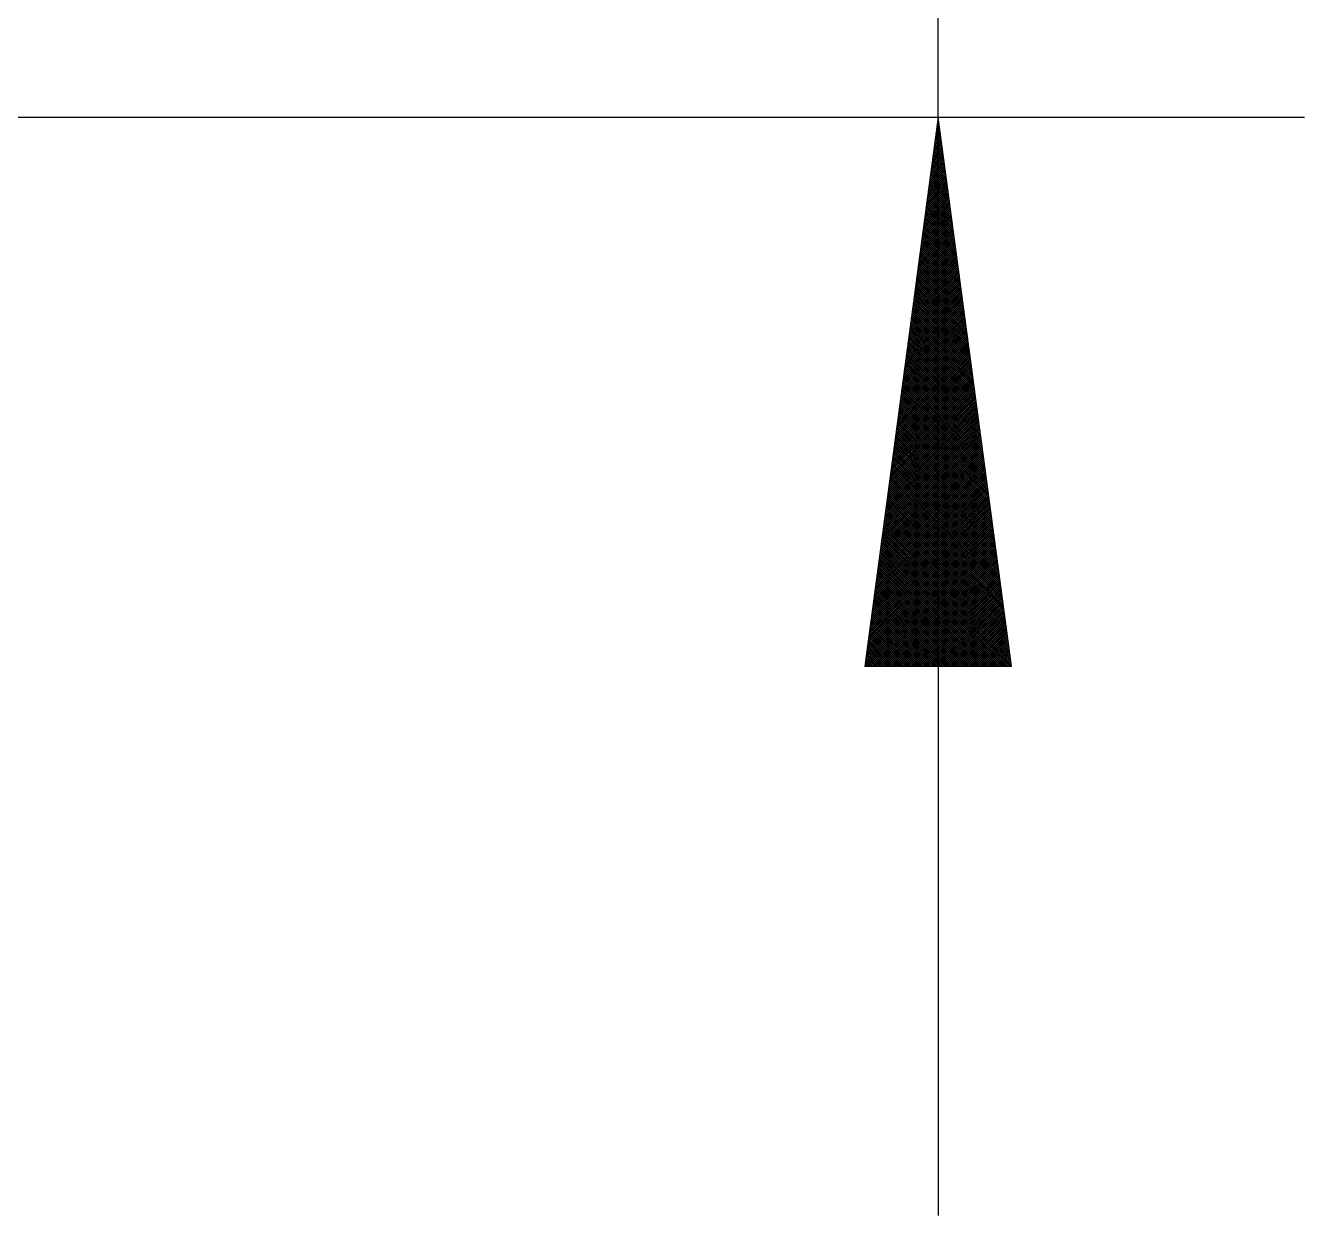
# Model space of a CAD drawing. Extents: x 1146 to 4564, y 131 to 1670.
# Drawn here: x 3702.08 to 3712.99, y 1510.25 to 1520.41 of the extents above; entities that cross this region are included whole.
import ezdxf

# ---------------------------------------------------------------- set-up
doc = ezdxf.new("R2010")
doc.units = 0
doc.header["$LTSCALE"] = 2
doc.header["$MEASUREMENT"] = 0
doc.layers.get('0').update_dxf_attribs({"linetype": 'CONTINUOUS'})
doc.layers.add('1', color=2, linetype='CONTINUOUS')

msp = doc.modelspace()

# ---------------------------------------------------------------- linework, layer by layer
at = {"color": 7, "linetype": 'Continuous'}
for p, q in [((3709.864, 1519.607), (3709.867, 1519.61)), ((3709.867, 1519.603), (3709.864, 1519.606)), ((3709.867, 1519.62), (3709.866, 1519.621)), ((3709.867, 1519.628), (3709.867, 1519.628)), ((3709.867, 1519.627), (3709.867, 1519.628)), ((3709.868, 1519.619), (3709.867, 1519.62)), ((3709.867, 1519.61), (3709.869, 1519.612)), ((3709.871, 1519.599), (3709.867, 1519.603)), ((3709.848, 1519.485), (3709.867, 1519.504)), ((3709.867, 1519.479), (3709.849, 1519.497)), ((3709.85, 1519.505), (3709.867, 1519.522)), ((3709.867, 1519.497), (3709.851, 1519.512)), ((3709.853, 1519.526), (3709.867, 1519.539)), ((3709.867, 1519.514), (3709.853, 1519.528)), ((3709.856, 1519.546), (3709.867, 1519.557)), ((3709.867, 1519.532), (3709.856, 1519.543)), ((3709.867, 1519.55), (3709.858, 1519.559)), ((3709.859, 1519.566), (3709.867, 1519.575)), ((3709.867, 1519.567), (3709.86, 1519.575)), ((3709.861, 1519.587), (3709.867, 1519.592)), ((3709.867, 1519.585), (3709.862, 1519.59)), ((3709.867, 1519.592), (3709.871, 1519.597)), ((3709.874, 1519.578), (3709.867, 1519.585)), ((3709.867, 1519.575), (3709.873, 1519.581)), ((3709.877, 1519.558), (3709.867, 1519.567)), ((3709.867, 1519.557), (3709.875, 1519.566)), ((3709.879, 1519.537), (3709.867, 1519.55)), ((3709.867, 1519.539), (3709.878, 1519.55)), ((3709.867, 1519.522), (3709.88, 1519.534)), ((3709.882, 1519.517), (3709.867, 1519.532)), ((3709.867, 1519.504), (3709.882, 1519.519)), ((3709.885, 1519.497), (3709.867, 1519.514)), ((3709.867, 1519.486), (3709.884, 1519.503)), ((3709.887, 1519.476), (3709.867, 1519.497)), ((3709.831, 1519.362), (3709.867, 1519.398)), ((3709.834, 1519.383), (3709.867, 1519.416)), ((3709.867, 1519.355), (3709.835, 1519.387)), ((3709.837, 1519.403), (3709.867, 1519.433)), ((3709.867, 1519.373), (3709.837, 1519.403)), ((3709.867, 1519.391), (3709.839, 1519.419)), ((3709.84, 1519.424), (3709.867, 1519.451)), ((3709.867, 1519.408), (3709.841, 1519.434)), ((3709.842, 1519.444), (3709.867, 1519.469)), ((3709.867, 1519.426), (3709.843, 1519.45)), ((3709.845, 1519.464), (3709.867, 1519.486)), ((3709.867, 1519.444), (3709.845, 1519.465)), ((3709.867, 1519.461), (3709.847, 1519.481)), ((3709.867, 1519.469), (3709.886, 1519.488)), ((3709.89, 1519.456), (3709.867, 1519.479)), ((3709.867, 1519.451), (3709.888, 1519.472)), ((3709.893, 1519.435), (3709.867, 1519.461)), ((3709.867, 1519.433), (3709.89, 1519.456)), ((3709.896, 1519.415), (3709.867, 1519.444)), ((3709.867, 1519.416), (3709.892, 1519.441)), ((3709.898, 1519.395), (3709.867, 1519.426)), ((3709.867, 1519.398), (3709.894, 1519.425)), ((3709.867, 1519.38), (3709.896, 1519.41)), ((3709.901, 1519.374), (3709.867, 1519.408)), ((3709.867, 1519.363), (3709.898, 1519.394)), ((3709.904, 1519.354), (3709.867, 1519.391)), ((3709.812, 1519.22), (3709.867, 1519.274)), ((3709.815, 1519.24), (3709.867, 1519.292)), ((3709.818, 1519.26), (3709.867, 1519.31)), ((3709.867, 1519.231), (3709.82, 1519.278)), ((3709.821, 1519.281), (3709.867, 1519.327)), ((3709.867, 1519.249), (3709.822, 1519.294)), ((3709.823, 1519.301), (3709.867, 1519.345)), ((3709.867, 1519.267), (3709.824, 1519.309)), ((3709.826, 1519.322), (3709.867, 1519.363)), ((3709.867, 1519.285), (3709.826, 1519.325)), ((3709.829, 1519.342), (3709.867, 1519.38)), ((3709.867, 1519.302), (3709.829, 1519.341)), ((3709.867, 1519.32), (3709.831, 1519.356)), ((3709.867, 1519.338), (3709.833, 1519.372)), ((3709.867, 1519.345), (3709.9, 1519.378)), ((3709.906, 1519.333), (3709.867, 1519.373)), ((3709.867, 1519.327), (3709.903, 1519.363)), ((3709.909, 1519.313), (3709.867, 1519.355)), ((3709.867, 1519.31), (3709.905, 1519.347)), ((3709.912, 1519.293), (3709.867, 1519.338)), ((3709.867, 1519.292), (3709.907, 1519.332)), ((3709.915, 1519.272), (3709.867, 1519.32)), ((3709.867, 1519.274), (3709.909, 1519.316)), ((3709.917, 1519.252), (3709.867, 1519.302)), ((3709.867, 1519.256), (3709.911, 1519.3)), ((3709.92, 1519.231), (3709.867, 1519.285)), ((3709.867, 1519.239), (3709.913, 1519.285)), ((3709.796, 1519.097), (3709.867, 1519.168)), ((3709.799, 1519.118), (3709.867, 1519.186)), ((3709.801, 1519.138), (3709.867, 1519.203)), ((3709.804, 1519.158), (3709.867, 1519.221)), ((3709.867, 1519.108), (3709.806, 1519.169)), ((3709.807, 1519.179), (3709.867, 1519.239)), ((3709.867, 1519.125), (3709.808, 1519.185)), ((3709.81, 1519.199), (3709.867, 1519.256)), ((3709.867, 1519.143), (3709.81, 1519.2)), ((3709.867, 1519.161), (3709.812, 1519.216)), ((3709.867, 1519.178), (3709.814, 1519.231)), ((3709.867, 1519.196), (3709.816, 1519.247)), ((3709.867, 1519.214), (3709.818, 1519.263)), ((3709.867, 1519.221), (3709.915, 1519.269)), ((3709.923, 1519.211), (3709.867, 1519.267)), ((3709.867, 1519.203), (3709.917, 1519.254)), ((3709.925, 1519.191), (3709.867, 1519.249)), ((3709.867, 1519.186), (3709.919, 1519.238)), ((3709.928, 1519.17), (3709.867, 1519.231)), ((3709.867, 1519.168), (3709.921, 1519.222)), ((3709.931, 1519.15), (3709.867, 1519.214)), ((3709.867, 1519.15), (3709.923, 1519.207)), ((3709.934, 1519.13), (3709.867, 1519.196)), ((3709.867, 1519.133), (3709.925, 1519.191)), ((3709.936, 1519.109), (3709.867, 1519.178)), ((3709.867, 1519.115), (3709.927, 1519.176)), ((3709.78, 1518.975), (3709.867, 1519.062)), ((3709.782, 1518.995), (3709.867, 1519.08)), ((3709.785, 1519.016), (3709.867, 1519.097)), ((3709.788, 1519.036), (3709.867, 1519.115)), ((3709.791, 1519.056), (3709.867, 1519.133)), ((3709.867, 1518.984), (3709.791, 1519.06)), ((3709.793, 1519.077), (3709.867, 1519.15)), ((3709.867, 1519.002), (3709.793, 1519.076)), ((3709.867, 1519.019), (3709.795, 1519.091)), ((3709.867, 1519.037), (3709.797, 1519.107)), ((3709.867, 1519.055), (3709.799, 1519.122)), ((3709.867, 1519.072), (3709.801, 1519.138)), ((3709.867, 1519.09), (3709.804, 1519.153)), ((3709.939, 1519.089), (3709.867, 1519.161)), ((3709.867, 1519.097), (3709.93, 1519.16)), ((3709.867, 1519.08), (3709.932, 1519.144)), ((3709.942, 1519.068), (3709.867, 1519.143)), ((3709.867, 1519.062), (3709.934, 1519.129)), ((3709.945, 1519.048), (3709.867, 1519.125)), ((3709.867, 1519.044), (3709.936, 1519.113)), ((3709.947, 1519.028), (3709.867, 1519.108)), ((3709.867, 1519.027), (3709.938, 1519.098)), ((3709.95, 1519.007), (3709.867, 1519.09)), ((3709.867, 1519.009), (3709.94, 1519.082)), ((3709.953, 1518.987), (3709.867, 1519.072)), ((3709.867, 1518.991), (3709.942, 1519.066)), ((3709.955, 1518.966), (3709.867, 1519.055)), ((3709.763, 1518.852), (3709.867, 1518.956)), ((3709.766, 1518.873), (3709.867, 1518.974)), ((3709.769, 1518.893), (3709.867, 1518.991)), ((3709.772, 1518.914), (3709.867, 1519.009)), ((3709.774, 1518.934), (3709.867, 1519.027)), ((3709.777, 1518.954), (3709.867, 1519.044)), ((3709.867, 1518.86), (3709.777, 1518.951)), ((3709.867, 1518.878), (3709.779, 1518.966)), ((3709.867, 1518.896), (3709.781, 1518.982)), ((3709.867, 1518.913), (3709.783, 1518.998)), ((3709.867, 1518.931), (3709.785, 1519.013)), ((3709.867, 1518.949), (3709.787, 1519.029)), ((3709.867, 1518.966), (3709.789, 1519.044)), ((3709.867, 1518.974), (3709.944, 1519.051)), ((3709.958, 1518.946), (3709.867, 1519.037)), ((3709.867, 1518.956), (3709.946, 1519.035)), ((3709.867, 1518.938), (3709.948, 1519.02)), ((3709.961, 1518.926), (3709.867, 1519.019)), ((3709.867, 1518.921), (3709.95, 1519.004)), ((3709.964, 1518.905), (3709.867, 1519.002)), ((3709.867, 1518.903), (3709.952, 1518.988)), ((3709.966, 1518.885), (3709.867, 1518.984)), ((3709.867, 1518.885), (3709.955, 1518.973)), ((3709.969, 1518.864), (3709.867, 1518.966)), ((3709.867, 1518.868), (3709.957, 1518.957)), ((3709.972, 1518.844), (3709.867, 1518.949)), ((3709.747, 1518.73), (3709.867, 1518.85)), ((3709.75, 1518.75), (3709.867, 1518.868)), ((3709.753, 1518.771), (3709.867, 1518.885)), ((3709.755, 1518.791), (3709.867, 1518.903)), ((3709.758, 1518.812), (3709.867, 1518.921)), ((3709.761, 1518.832), (3709.867, 1518.938)), ((3709.867, 1518.737), (3709.762, 1518.842)), ((3709.867, 1518.754), (3709.764, 1518.857)), ((3709.867, 1518.772), (3709.766, 1518.873)), ((3709.867, 1518.79), (3709.768, 1518.888)), ((3709.867, 1518.807), (3709.77, 1518.904)), ((3709.867, 1518.825), (3709.772, 1518.92)), ((3709.867, 1518.843), (3709.774, 1518.935)), ((3709.867, 1518.85), (3709.959, 1518.942)), ((3709.974, 1518.824), (3709.867, 1518.931)), ((3709.867, 1518.832), (3709.961, 1518.926)), ((3709.977, 1518.803), (3709.867, 1518.913)), ((3709.867, 1518.815), (3709.963, 1518.91)), ((3709.98, 1518.783), (3709.867, 1518.896)), ((3709.867, 1518.797), (3709.965, 1518.895)), ((3709.867, 1518.779), (3709.967, 1518.879)), ((3709.983, 1518.762), (3709.867, 1518.878)), ((3709.867, 1518.762), (3709.969, 1518.864)), ((3709.985, 1518.742), (3709.867, 1518.86)), ((3709.867, 1518.744), (3709.971, 1518.848)), ((3709.988, 1518.722), (3709.867, 1518.843)), ((3709.731, 1518.608), (3709.867, 1518.744)), ((3709.734, 1518.628), (3709.867, 1518.762)), ((3709.736, 1518.648), (3709.867, 1518.779)), ((3709.739, 1518.669), (3709.867, 1518.797)), ((3709.742, 1518.689), (3709.867, 1518.815)), ((3709.744, 1518.71), (3709.867, 1518.832)), ((3709.867, 1518.613), (3709.747, 1518.732)), ((3709.867, 1518.63), (3709.749, 1518.748)), ((3709.867, 1518.648), (3709.752, 1518.764)), ((3709.867, 1518.666), (3709.754, 1518.779)), ((3709.867, 1518.683), (3709.756, 1518.795)), ((3709.867, 1518.701), (3709.758, 1518.81)), ((3709.867, 1518.719), (3709.76, 1518.826)), ((3709.867, 1518.726), (3709.973, 1518.832)), ((3709.991, 1518.701), (3709.867, 1518.825)), ((3709.867, 1518.708), (3709.975, 1518.817)), ((3709.993, 1518.681), (3709.867, 1518.807)), ((3709.867, 1518.691), (3709.977, 1518.801)), ((3709.996, 1518.66), (3709.867, 1518.79)), ((3709.867, 1518.673), (3709.979, 1518.786)), ((3709.999, 1518.64), (3709.867, 1518.772)), ((3709.867, 1518.655), (3709.982, 1518.77)), ((3710.002, 1518.62), (3709.867, 1518.754)), ((3709.867, 1518.638), (3709.984, 1518.754)), ((3709.867, 1518.62), (3709.986, 1518.739)), ((3710.004, 1518.599), (3709.867, 1518.737)), ((3709.712, 1518.465), (3709.867, 1518.62)), ((3709.714, 1518.485), (3709.867, 1518.638)), ((3709.717, 1518.506), (3709.867, 1518.655)), ((3709.72, 1518.526), (3709.867, 1518.673)), ((3709.723, 1518.546), (3709.867, 1518.691)), ((3709.725, 1518.567), (3709.867, 1518.708)), ((3709.728, 1518.587), (3709.867, 1518.726)), ((3709.867, 1518.489), (3709.733, 1518.623)), ((3709.867, 1518.507), (3709.735, 1518.639)), ((3709.867, 1518.524), (3709.737, 1518.654)), ((3709.867, 1518.542), (3709.739, 1518.67)), ((3709.867, 1518.56), (3709.741, 1518.686)), ((3709.867, 1518.577), (3709.743, 1518.701)), ((3709.867, 1518.595), (3709.745, 1518.717)), ((3709.867, 1518.602), (3709.988, 1518.723)), ((3710.007, 1518.579), (3709.867, 1518.719)), ((3709.867, 1518.585), (3709.99, 1518.708)), ((3710.01, 1518.558), (3709.867, 1518.701)), ((3709.867, 1518.567), (3709.992, 1518.692)), ((3710.012, 1518.538), (3709.867, 1518.683)), ((3709.867, 1518.549), (3709.994, 1518.676)), ((3710.015, 1518.518), (3709.867, 1518.666)), ((3709.867, 1518.532), (3709.996, 1518.661)), ((3710.018, 1518.497), (3709.867, 1518.648)), ((3709.867, 1518.514), (3709.998, 1518.645)), ((3710.021, 1518.477), (3709.867, 1518.63)), ((3709.867, 1518.496), (3710, 1518.63)), ((3709.695, 1518.342), (3709.867, 1518.514)), ((3709.698, 1518.363), (3709.867, 1518.532)), ((3709.701, 1518.383), (3709.867, 1518.549)), ((3709.704, 1518.404), (3709.867, 1518.567)), ((3709.706, 1518.424), (3709.867, 1518.585)), ((3709.709, 1518.444), (3709.867, 1518.602)), ((3709.867, 1518.365), (3709.718, 1518.514)), ((3709.867, 1518.383), (3709.72, 1518.53)), ((3709.867, 1518.401), (3709.722, 1518.545)), ((3709.867, 1518.418), (3709.725, 1518.561)), ((3709.867, 1518.436), (3709.727, 1518.576)), ((3709.867, 1518.454), (3709.729, 1518.592)), ((3709.867, 1518.471), (3709.731, 1518.608)), ((3709.867, 1518.479), (3710.002, 1518.614)), ((3710.023, 1518.456), (3709.867, 1518.613)), ((3709.867, 1518.461), (3710.004, 1518.598)), ((3710.026, 1518.436), (3709.867, 1518.595)), ((3709.867, 1518.443), (3710.007, 1518.583)), ((3710.029, 1518.416), (3709.867, 1518.577)), ((3709.867, 1518.426), (3710.009, 1518.567)), ((3710.032, 1518.395), (3709.867, 1518.56)), ((3709.867, 1518.408), (3710.011, 1518.552)), ((3710.034, 1518.375), (3709.867, 1518.542)), ((3709.867, 1518.39), (3710.013, 1518.536)), ((3710.037, 1518.354), (3709.867, 1518.524)), ((3709.867, 1518.373), (3710.015, 1518.52)), ((3709.679, 1518.22), (3709.867, 1518.408)), ((3709.682, 1518.24), (3709.867, 1518.426)), ((3709.685, 1518.261), (3709.867, 1518.443)), ((3709.687, 1518.281), (3709.867, 1518.461)), ((3709.69, 1518.302), (3709.867, 1518.479)), ((3709.693, 1518.322), (3709.867, 1518.496)), ((3709.867, 1518.242), (3709.704, 1518.405)), ((3709.867, 1518.259), (3709.706, 1518.42)), ((3709.867, 1518.277), (3709.708, 1518.436)), ((3709.867, 1518.295), (3709.71, 1518.452)), ((3709.867, 1518.312), (3709.712, 1518.467)), ((3709.867, 1518.33), (3709.714, 1518.483)), ((3709.867, 1518.348), (3709.716, 1518.498)), ((3710.04, 1518.334), (3709.867, 1518.507)), ((3709.867, 1518.355), (3710.017, 1518.505)), ((3710.042, 1518.314), (3709.867, 1518.489)), ((3709.867, 1518.337), (3710.019, 1518.489)), ((3709.867, 1518.32), (3710.021, 1518.474)), ((3710.045, 1518.293), (3709.867, 1518.471)), ((3709.867, 1518.302), (3710.023, 1518.458)), ((3710.048, 1518.273), (3709.867, 1518.454)), ((3709.867, 1518.284), (3710.025, 1518.442)), ((3710.051, 1518.252), (3709.867, 1518.436)), ((3709.867, 1518.267), (3710.027, 1518.427)), ((3710.053, 1518.232), (3709.867, 1518.418)), ((3709.867, 1518.249), (3710.029, 1518.411)), ((3710.056, 1518.212), (3709.867, 1518.401)), ((3709.663, 1518.098), (3709.867, 1518.302)), ((3709.666, 1518.118), (3709.867, 1518.32)), ((3709.668, 1518.138), (3709.867, 1518.337)), ((3709.671, 1518.159), (3709.867, 1518.355)), ((3709.674, 1518.179), (3709.867, 1518.373)), ((3709.676, 1518.2), (3709.867, 1518.39)), ((3709.867, 1518.118), (3709.689, 1518.296)), ((3709.867, 1518.135), (3709.691, 1518.311)), ((3709.867, 1518.153), (3709.693, 1518.327)), ((3709.867, 1518.171), (3709.695, 1518.342)), ((3709.867, 1518.189), (3709.698, 1518.358)), ((3709.867, 1518.206), (3709.7, 1518.374)), ((3709.867, 1518.224), (3709.702, 1518.389)), ((3709.867, 1518.231), (3710.031, 1518.396)), ((3710.059, 1518.191), (3709.867, 1518.383)), ((3709.867, 1518.214), (3710.034, 1518.38)), ((3710.061, 1518.171), (3709.867, 1518.365)), ((3709.867, 1518.196), (3710.036, 1518.364)), ((3709.867, 1518.178), (3710.038, 1518.349)), ((3710.064, 1518.15), (3709.867, 1518.348)), ((3709.867, 1518.16), (3710.04, 1518.333)), ((3710.067, 1518.13), (3709.867, 1518.33)), ((3709.867, 1518.143), (3710.042, 1518.318)), ((3710.07, 1518.11), (3709.867, 1518.312)), ((3709.867, 1518.125), (3710.044, 1518.302)), ((3710.072, 1518.089), (3709.867, 1518.295)), ((3709.646, 1517.975), (3709.867, 1518.196)), ((3709.649, 1517.996), (3709.867, 1518.214)), ((3709.652, 1518.016), (3709.867, 1518.231)), ((3709.655, 1518.036), (3709.867, 1518.249)), ((3709.657, 1518.057), (3709.867, 1518.267)), ((3709.66, 1518.077), (3709.867, 1518.284)), ((3709.867, 1517.994), (3709.675, 1518.186)), ((3709.867, 1518.012), (3709.677, 1518.202)), ((3709.867, 1518.029), (3709.679, 1518.218)), ((3709.867, 1518.047), (3709.681, 1518.233)), ((3709.867, 1518.065), (3709.683, 1518.249)), ((3709.867, 1518.082), (3709.685, 1518.264)), ((3709.867, 1518.1), (3709.687, 1518.28)), ((3709.867, 1518.107), (3710.046, 1518.286)), ((3710.075, 1518.069), (3709.867, 1518.277)), ((3709.867, 1518.09), (3710.048, 1518.271)), ((3710.078, 1518.048), (3709.867, 1518.259)), ((3709.867, 1518.072), (3710.05, 1518.255)), ((3710.08, 1518.028), (3709.867, 1518.242)), ((3709.867, 1518.054), (3710.052, 1518.24)), ((3710.083, 1518.008), (3709.867, 1518.224)), ((3709.867, 1518.037), (3710.054, 1518.224)), ((3709.867, 1518.019), (3710.056, 1518.208)), ((3710.086, 1517.987), (3709.867, 1518.206)), ((3709.867, 1518.001), (3710.059, 1518.193)), ((3710.089, 1517.967), (3709.867, 1518.189)), ((3709.627, 1517.833), (3709.867, 1518.072)), ((3709.63, 1517.853), (3709.867, 1518.09)), ((3709.633, 1517.873), (3709.867, 1518.107)), ((3709.636, 1517.894), (3709.867, 1518.125)), ((3709.638, 1517.914), (3709.867, 1518.143)), ((3709.641, 1517.935), (3709.867, 1518.16)), ((3709.644, 1517.955), (3709.867, 1518.178)), ((3709.867, 1517.87), (3709.66, 1518.077)), ((3709.867, 1517.888), (3709.662, 1518.093)), ((3709.867, 1517.906), (3709.664, 1518.108)), ((3709.867, 1517.923), (3709.666, 1518.124)), ((3709.867, 1517.941), (3709.668, 1518.14)), ((3709.867, 1517.959), (3709.67, 1518.155)), ((3709.867, 1517.976), (3709.673, 1518.171)), ((3709.867, 1517.984), (3710.061, 1518.177)), ((3710.091, 1517.946), (3709.867, 1518.171)), ((3709.867, 1517.966), (3710.063, 1518.162)), ((3710.094, 1517.926), (3709.867, 1518.153)), ((3709.867, 1517.948), (3710.065, 1518.146)), ((3710.097, 1517.906), (3709.867, 1518.135)), ((3709.867, 1517.931), (3710.067, 1518.13)), ((3710.1, 1517.885), (3709.867, 1518.118)), ((3709.867, 1517.913), (3710.069, 1518.115)), ((3710.102, 1517.865), (3709.867, 1518.1)), ((3709.867, 1517.895), (3710.071, 1518.099)), ((3709.867, 1517.878), (3710.073, 1518.084)), ((3710.105, 1517.844), (3709.867, 1518.082)), ((3709.611, 1517.71), (3709.867, 1517.966)), ((3709.614, 1517.731), (3709.867, 1517.984)), ((3709.617, 1517.751), (3709.867, 1518.001)), ((3709.619, 1517.771), (3709.867, 1518.019)), ((3709.622, 1517.792), (3709.867, 1518.037)), ((3709.625, 1517.812), (3709.867, 1518.054)), ((3709.867, 1517.747), (3709.646, 1517.968)), ((3709.867, 1517.764), (3709.648, 1517.984)), ((3709.867, 1517.782), (3709.65, 1517.999)), ((3709.867, 1517.8), (3709.652, 1518.015)), ((3709.867, 1517.817), (3709.654, 1518.03)), ((3709.867, 1517.835), (3709.656, 1518.046)), ((3709.867, 1517.853), (3709.658, 1518.062)), ((3709.867, 1517.86), (3710.075, 1518.068)), ((3710.108, 1517.824), (3709.867, 1518.065)), ((3709.867, 1517.842), (3710.077, 1518.052)), ((3710.11, 1517.804), (3709.867, 1518.047)), ((3709.867, 1517.825), (3710.079, 1518.037)), ((3710.113, 1517.783), (3709.867, 1518.029)), ((3709.867, 1517.807), (3710.081, 1518.021)), ((3710.116, 1517.763), (3709.867, 1518.012)), ((3709.867, 1517.789), (3710.083, 1518.006)), ((3710.119, 1517.743), (3709.867, 1517.994)), ((3709.867, 1517.772), (3710.086, 1517.99)), ((3710.121, 1517.722), (3709.867, 1517.976)), ((3709.867, 1517.754), (3710.088, 1517.975)), ((3709.595, 1517.588), (3709.867, 1517.86)), ((3709.598, 1517.608), (3709.867, 1517.878)), ((3709.6, 1517.629), (3709.867, 1517.895)), ((3709.603, 1517.649), (3709.867, 1517.913)), ((3709.606, 1517.669), (3709.867, 1517.931)), ((3709.608, 1517.69), (3709.867, 1517.948)), ((3709.867, 1517.623), (3709.631, 1517.859)), ((3709.867, 1517.64), (3709.633, 1517.874)), ((3709.867, 1517.658), (3709.635, 1517.89)), ((3709.867, 1517.676), (3709.637, 1517.906)), ((3709.867, 1517.694), (3709.639, 1517.921)), ((3709.867, 1517.711), (3709.641, 1517.937)), ((3709.867, 1517.729), (3709.643, 1517.952)), ((3710.124, 1517.702), (3709.867, 1517.959)), ((3709.867, 1517.736), (3710.09, 1517.959)), ((3709.867, 1517.719), (3710.092, 1517.943)), ((3710.127, 1517.681), (3709.867, 1517.941)), ((3709.867, 1517.701), (3710.094, 1517.928)), ((3710.129, 1517.661), (3709.867, 1517.923)), ((3709.867, 1517.683), (3710.096, 1517.912)), ((3710.132, 1517.641), (3709.867, 1517.906)), ((3709.867, 1517.665), (3710.098, 1517.897)), ((3710.135, 1517.62), (3709.867, 1517.888)), ((3709.867, 1517.648), (3710.1, 1517.881)), ((3710.138, 1517.6), (3709.867, 1517.87)), ((3709.867, 1517.63), (3710.102, 1517.865)), ((3709.578, 1517.465), (3709.867, 1517.754)), ((3709.581, 1517.486), (3709.867, 1517.772)), ((3709.584, 1517.506), (3709.867, 1517.789)), ((3709.587, 1517.527), (3709.867, 1517.807)), ((3709.589, 1517.547), (3709.867, 1517.825)), ((3709.592, 1517.567), (3709.867, 1517.842)), ((3709.867, 1517.499), (3709.616, 1517.75)), ((3709.867, 1517.517), (3709.618, 1517.765)), ((3709.867, 1517.534), (3709.621, 1517.781)), ((3709.867, 1517.552), (3709.623, 1517.796)), ((3709.867, 1517.57), (3709.625, 1517.812)), ((3709.867, 1517.587), (3709.627, 1517.828)), ((3709.867, 1517.605), (3709.629, 1517.843)), ((3710.14, 1517.579), (3709.867, 1517.853)), ((3709.867, 1517.612), (3710.104, 1517.85)), ((3710.143, 1517.559), (3709.867, 1517.835)), ((3709.867, 1517.595), (3710.106, 1517.834)), ((3709.867, 1517.577), (3710.108, 1517.819)), ((3710.146, 1517.539), (3709.867, 1517.817)), ((3709.867, 1517.559), (3710.11, 1517.803)), ((3710.148, 1517.518), (3709.867, 1517.8)), ((3709.867, 1517.542), (3710.113, 1517.787)), ((3710.151, 1517.498), (3709.867, 1517.782)), ((3709.867, 1517.524), (3710.115, 1517.772)), ((3710.154, 1517.477), (3709.867, 1517.764)), ((3709.867, 1517.506), (3710.117, 1517.756)), ((3710.157, 1517.457), (3709.867, 1517.747)), ((3709.562, 1517.343), (3709.867, 1517.648)), ((3709.565, 1517.363), (3709.867, 1517.665)), ((3709.568, 1517.384), (3709.867, 1517.683)), ((3709.57, 1517.404), (3709.867, 1517.701)), ((3709.573, 1517.425), (3709.867, 1517.719)), ((3709.576, 1517.445), (3709.867, 1517.736)), ((3709.867, 1517.375), (3709.602, 1517.64)), ((3709.867, 1517.393), (3709.604, 1517.656)), ((3709.867, 1517.411), (3709.606, 1517.672)), ((3709.867, 1517.428), (3709.608, 1517.687)), ((3709.867, 1517.446), (3709.61, 1517.703)), ((3709.867, 1517.464), (3709.612, 1517.718)), ((3709.867, 1517.481), (3709.614, 1517.734)), ((3709.867, 1517.489), (3710.119, 1517.741)), ((3710.159, 1517.437), (3709.867, 1517.729)), ((3709.867, 1517.471), (3710.121, 1517.725)), ((3710.162, 1517.416), (3709.867, 1517.711)), ((3709.867, 1517.453), (3710.123, 1517.709)), ((3710.165, 1517.396), (3709.867, 1517.694)), ((3709.867, 1517.436), (3710.125, 1517.694)), ((3709.867, 1517.418), (3710.127, 1517.678)), ((3710.167, 1517.375), (3709.867, 1517.676)), ((3709.867, 1517.4), (3710.129, 1517.663)), ((3710.17, 1517.355), (3709.867, 1517.658)), ((3709.867, 1517.383), (3710.131, 1517.647)), ((3710.173, 1517.335), (3709.867, 1517.64)), ((3709.546, 1517.221), (3709.867, 1517.542)), ((3709.549, 1517.241), (3709.867, 1517.559)), ((3709.551, 1517.261), (3709.867, 1517.577)), ((3709.554, 1517.282), (3709.867, 1517.595)), ((3709.557, 1517.302), (3709.867, 1517.612)), ((3709.559, 1517.323), (3709.867, 1517.63)), ((3709.867, 1517.252), (3709.587, 1517.531)), ((3709.867, 1517.269), (3709.589, 1517.547)), ((3709.867, 1517.287), (3709.591, 1517.563)), ((3709.867, 1517.305), (3709.594, 1517.578)), ((3709.867, 1517.322), (3709.596, 1517.594)), ((3709.867, 1517.34), (3709.598, 1517.609)), ((3709.867, 1517.358), (3709.6, 1517.625)), ((3709.867, 1517.365), (3710.133, 1517.631)), ((3710.176, 1517.314), (3709.867, 1517.623)), ((3709.867, 1517.347), (3710.135, 1517.616)), ((3710.178, 1517.294), (3709.867, 1517.605)), ((3709.867, 1517.33), (3710.138, 1517.6)), ((3710.181, 1517.273), (3709.867, 1517.587)), ((3709.867, 1517.312), (3710.14, 1517.585)), ((3710.184, 1517.253), (3709.867, 1517.57)), ((3709.867, 1517.294), (3710.142, 1517.569)), ((3709.867, 1517.277), (3710.144, 1517.553)), ((3710.187, 1517.233), (3709.867, 1517.552)), ((3709.867, 1517.259), (3710.146, 1517.538)), ((3710.189, 1517.212), (3709.867, 1517.534)), ((3709.527, 1517.078), (3709.867, 1517.418)), ((3709.53, 1517.098), (3709.867, 1517.436)), ((3709.532, 1517.119), (3709.867, 1517.453)), ((3709.535, 1517.139), (3709.867, 1517.471)), ((3709.538, 1517.159), (3709.867, 1517.489)), ((3709.54, 1517.18), (3709.867, 1517.506)), ((3709.543, 1517.2), (3709.867, 1517.524)), ((3709.867, 1517.128), (3709.573, 1517.422)), ((3709.867, 1517.146), (3709.575, 1517.438)), ((3709.867, 1517.163), (3709.577, 1517.453)), ((3709.867, 1517.181), (3709.579, 1517.469)), ((3709.867, 1517.199), (3709.581, 1517.485)), ((3709.867, 1517.216), (3709.583, 1517.5)), ((3709.867, 1517.234), (3709.585, 1517.516)), ((3709.867, 1517.241), (3710.148, 1517.522)), ((3710.192, 1517.192), (3709.867, 1517.517)), ((3709.867, 1517.224), (3710.15, 1517.507)), ((3710.195, 1517.171), (3709.867, 1517.499)), ((3709.867, 1517.206), (3710.152, 1517.491)), ((3710.197, 1517.151), (3709.867, 1517.481)), ((3709.867, 1517.188), (3710.154, 1517.475)), ((3710.2, 1517.131), (3709.867, 1517.464)), ((3709.867, 1517.171), (3710.156, 1517.46)), ((3710.203, 1517.11), (3709.867, 1517.446)), ((3709.867, 1517.153), (3710.158, 1517.444)), ((3709.867, 1517.135), (3710.16, 1517.429)), ((3710.206, 1517.09), (3709.867, 1517.428)), ((3709.51, 1516.955), (3709.867, 1517.312)), ((3709.513, 1516.976), (3709.867, 1517.33)), ((3709.516, 1516.996), (3709.867, 1517.347)), ((3709.519, 1517.017), (3709.867, 1517.365)), ((3709.521, 1517.037), (3709.867, 1517.383)), ((3709.524, 1517.057), (3709.867, 1517.4)), ((3709.867, 1517.004), (3709.558, 1517.313)), ((3709.867, 1517.022), (3709.56, 1517.329)), ((3709.867, 1517.039), (3709.562, 1517.344)), ((3709.867, 1517.057), (3709.564, 1517.36)), ((3709.867, 1517.075), (3709.566, 1517.375)), ((3709.867, 1517.092), (3709.569, 1517.391)), ((3709.867, 1517.11), (3709.571, 1517.407)), ((3709.867, 1517.117), (3710.162, 1517.413)), ((3710.208, 1517.069), (3709.867, 1517.411)), ((3709.867, 1517.1), (3710.165, 1517.397)), ((3710.211, 1517.049), (3709.867, 1517.393)), ((3709.867, 1517.082), (3710.167, 1517.382)), ((3710.214, 1517.029), (3709.867, 1517.375)), ((3709.867, 1517.064), (3710.169, 1517.366)), ((3710.216, 1517.008), (3709.867, 1517.358)), ((3709.867, 1517.047), (3710.171, 1517.351)), ((3710.219, 1516.988), (3709.867, 1517.34)), ((3709.867, 1517.029), (3710.173, 1517.335)), ((3710.222, 1516.967), (3709.867, 1517.322)), ((3709.867, 1517.011), (3710.175, 1517.319)), ((3709.494, 1516.833), (3709.867, 1517.206)), ((3709.497, 1516.853), (3709.867, 1517.224)), ((3709.5, 1516.874), (3709.867, 1517.241)), ((3709.502, 1516.894), (3709.867, 1517.259)), ((3709.505, 1516.915), (3709.867, 1517.277)), ((3709.508, 1516.935), (3709.867, 1517.294)), ((3709.867, 1516.88), (3709.544, 1517.204)), ((3709.867, 1516.898), (3709.546, 1517.219)), ((3709.867, 1516.916), (3709.548, 1517.235)), ((3709.867, 1516.933), (3709.55, 1517.251)), ((3709.867, 1516.951), (3709.552, 1517.266)), ((3709.867, 1516.969), (3709.554, 1517.282)), ((3709.867, 1516.986), (3709.556, 1517.297)), ((3710.225, 1516.947), (3709.867, 1517.305)), ((3709.867, 1516.994), (3710.177, 1517.304)), ((3709.867, 1516.976), (3710.179, 1517.288)), ((3710.227, 1516.927), (3709.867, 1517.287)), ((3709.867, 1516.958), (3710.181, 1517.273)), ((3710.23, 1516.906), (3709.867, 1517.269)), ((3709.867, 1516.941), (3710.183, 1517.257)), ((3710.233, 1516.886), (3709.867, 1517.252)), ((3709.867, 1516.923), (3710.185, 1517.241)), ((3710.235, 1516.865), (3709.867, 1517.234)), ((3709.867, 1516.905), (3710.187, 1517.226)), ((3710.238, 1516.845), (3709.867, 1517.216)), ((3709.867, 1516.888), (3710.19, 1517.21)), ((3709.478, 1516.711), (3709.867, 1517.1)), ((3709.481, 1516.731), (3709.867, 1517.117)), ((3709.483, 1516.751), (3709.867, 1517.135)), ((3709.486, 1516.772), (3709.867, 1517.153)), ((3709.489, 1516.792), (3709.867, 1517.171)), ((3709.491, 1516.813), (3709.867, 1517.188)), ((3709.867, 1516.757), (3709.529, 1517.095)), ((3709.867, 1516.774), (3709.531, 1517.11)), ((3709.867, 1516.792), (3709.533, 1517.126)), ((3709.867, 1516.81), (3709.535, 1517.141)), ((3709.867, 1516.827), (3709.537, 1517.157)), ((3709.867, 1516.845), (3709.539, 1517.173)), ((3709.867, 1516.863), (3709.542, 1517.188)), ((3710.241, 1516.825), (3709.867, 1517.199)), ((3709.867, 1516.87), (3710.192, 1517.195)), ((3710.244, 1516.804), (3709.867, 1517.181)), ((3709.867, 1516.852), (3710.194, 1517.179)), ((3710.246, 1516.784), (3709.867, 1517.163)), ((3709.867, 1516.835), (3710.196, 1517.163)), ((3709.867, 1516.817), (3710.198, 1517.148)), ((3710.249, 1516.763), (3709.867, 1517.146)), ((3709.867, 1516.799), (3710.2, 1517.132)), ((3710.252, 1516.743), (3709.867, 1517.128)), ((3709.867, 1516.782), (3710.202, 1517.117)), ((3710.255, 1516.723), (3709.867, 1517.11)), ((3709.867, 1516.764), (3710.204, 1517.101)), ((3710.257, 1516.702), (3709.867, 1517.092)), ((3709.462, 1516.588), (3709.867, 1516.994)), ((3709.464, 1516.609), (3709.867, 1517.011)), ((3709.467, 1516.629), (3709.867, 1517.029)), ((3709.47, 1516.649), (3709.867, 1517.047)), ((3709.472, 1516.67), (3709.867, 1517.064)), ((3709.475, 1516.69), (3709.867, 1517.082)), ((3709.867, 1516.633), (3709.514, 1516.985)), ((3709.867, 1516.651), (3709.517, 1517.001)), ((3709.867, 1516.668), (3709.519, 1517.017)), ((3709.867, 1516.686), (3709.521, 1517.032)), ((3709.867, 1516.704), (3709.523, 1517.048)), ((3709.867, 1516.721), (3709.525, 1517.063)), ((3709.867, 1516.739), (3709.527, 1517.079)), ((3709.867, 1516.746), (3710.206, 1517.085)), ((3710.26, 1516.682), (3709.867, 1517.075)), ((3709.867, 1516.729), (3710.208, 1517.07)), ((3710.263, 1516.661), (3709.867, 1517.057)), ((3709.867, 1516.711), (3710.21, 1517.054)), ((3710.265, 1516.641), (3709.867, 1517.039)), ((3709.867, 1516.693), (3710.212, 1517.039)), ((3709.867, 1516.676), (3710.214, 1517.023)), ((3710.268, 1516.621), (3709.867, 1517.022)), ((3709.867, 1516.658), (3710.217, 1517.007)), ((3710.271, 1516.6), (3709.867, 1517.004)), ((3709.867, 1516.64), (3710.219, 1516.992)), ((3710.274, 1516.58), (3709.867, 1516.986)), ((3709.445, 1516.466), (3709.867, 1516.888)), ((3709.448, 1516.486), (3709.867, 1516.905)), ((3709.451, 1516.507), (3709.867, 1516.923)), ((3709.453, 1516.527), (3709.867, 1516.941)), ((3709.456, 1516.547), (3709.867, 1516.958)), ((3709.459, 1516.568), (3709.867, 1516.976)), ((3709.867, 1516.509), (3709.5, 1516.876)), ((3709.867, 1516.527), (3709.502, 1516.892)), ((3709.867, 1516.544), (3709.504, 1516.907)), ((3709.867, 1516.562), (3709.506, 1516.923)), ((3709.867, 1516.58), (3709.508, 1516.939)), ((3709.867, 1516.598), (3709.51, 1516.954)), ((3709.867, 1516.615), (3709.512, 1516.97)), ((3709.867, 1516.623), (3710.221, 1516.976)), ((3710.276, 1516.559), (3709.867, 1516.969)), ((3709.867, 1516.605), (3710.223, 1516.961)), ((3710.279, 1516.539), (3709.867, 1516.951)), ((3709.867, 1516.587), (3710.225, 1516.945)), ((3710.282, 1516.519), (3709.867, 1516.933)), ((3709.867, 1516.569), (3710.227, 1516.929)), ((3710.284, 1516.498), (3709.867, 1516.916)), ((3709.867, 1516.552), (3710.229, 1516.914)), ((3710.287, 1516.478), (3709.867, 1516.898)), ((3709.867, 1516.534), (3710.231, 1516.898)), ((3709.867, 1516.516), (3710.233, 1516.883)), ((3710.29, 1516.457), (3709.867, 1516.88)), ((3709.426, 1516.323), (3709.867, 1516.764)), ((3709.429, 1516.344), (3709.867, 1516.782)), ((3709.432, 1516.364), (3709.867, 1516.799)), ((3709.434, 1516.384), (3709.867, 1516.817)), ((3709.437, 1516.405), (3709.867, 1516.835)), ((3709.44, 1516.425), (3709.867, 1516.852)), ((3709.442, 1516.445), (3709.867, 1516.87)), ((3709.867, 1516.385), (3709.485, 1516.767)), ((3709.867, 1516.403), (3709.487, 1516.783)), ((3709.867, 1516.421), (3709.49, 1516.798)), ((3709.867, 1516.438), (3709.492, 1516.814)), ((3709.867, 1516.456), (3709.494, 1516.829)), ((3709.867, 1516.474), (3709.496, 1516.845)), ((3709.867, 1516.491), (3709.498, 1516.861)), ((3709.867, 1516.499), (3710.235, 1516.867)), ((3710.293, 1516.437), (3709.867, 1516.863)), ((3709.867, 1516.481), (3710.237, 1516.851)), ((3710.295, 1516.417), (3709.867, 1516.845)), ((3709.867, 1516.463), (3710.239, 1516.836)), ((3710.298, 1516.396), (3709.867, 1516.827)), ((3709.867, 1516.446), (3710.242, 1516.82)), ((3710.301, 1516.376), (3709.867, 1516.81)), ((3709.867, 1516.428), (3710.244, 1516.805)), ((3710.303, 1516.355), (3709.867, 1516.792)), ((3709.867, 1516.41), (3710.246, 1516.789)), ((3710.306, 1516.335), (3709.867, 1516.774)), ((3709.867, 1516.393), (3710.248, 1516.773)), ((3709.41, 1516.201), (3709.867, 1516.658)), ((3709.413, 1516.221), (3709.867, 1516.676)), ((3709.415, 1516.242), (3709.867, 1516.693)), ((3709.418, 1516.262), (3709.867, 1516.711)), ((3709.421, 1516.282), (3709.867, 1516.729)), ((3709.423, 1516.303), (3709.867, 1516.746)), ((3709.867, 1516.262), (3709.471, 1516.658)), ((3709.867, 1516.279), (3709.473, 1516.673)), ((3709.867, 1516.297), (3709.475, 1516.689)), ((3709.867, 1516.315), (3709.477, 1516.705)), ((3709.867, 1516.332), (3709.479, 1516.72)), ((3709.867, 1516.35), (3709.481, 1516.736)), ((3709.867, 1516.368), (3709.483, 1516.751)), ((3709.867, 1516.375), (3710.25, 1516.758)), ((3710.309, 1516.315), (3709.867, 1516.757)), ((3709.867, 1516.357), (3710.252, 1516.742)), ((3710.312, 1516.294), (3709.867, 1516.739)), ((3709.867, 1516.34), (3710.254, 1516.727)), ((3710.314, 1516.274), (3709.867, 1516.721)), ((3709.867, 1516.322), (3710.256, 1516.711)), ((3710.317, 1516.254), (3709.867, 1516.704)), ((3709.867, 1516.304), (3710.258, 1516.695)), ((3710.32, 1516.233), (3709.867, 1516.686)), ((3709.867, 1516.287), (3710.26, 1516.68)), ((3710.323, 1516.213), (3709.867, 1516.668)), ((3709.867, 1516.269), (3710.262, 1516.664)), ((3709.394, 1516.078), (3709.867, 1516.552)), ((3709.396, 1516.099), (3709.867, 1516.569)), ((3709.399, 1516.119), (3709.867, 1516.587)), ((3709.402, 1516.14), (3709.867, 1516.605)), ((3709.404, 1516.16), (3709.867, 1516.623)), ((3709.407, 1516.18), (3709.867, 1516.64)), ((3709.867, 1516.138), (3709.456, 1516.549)), ((3709.867, 1516.156), (3709.458, 1516.564)), ((3709.867, 1516.173), (3709.46, 1516.58)), ((3709.867, 1516.191), (3709.462, 1516.595)), ((3709.867, 1516.209), (3709.465, 1516.611)), ((3709.867, 1516.226), (3709.467, 1516.627)), ((3709.867, 1516.244), (3709.469, 1516.642)), ((3710.325, 1516.192), (3709.867, 1516.651)), ((3709.867, 1516.251), (3710.264, 1516.649)), ((3710.328, 1516.172), (3709.867, 1516.633)), ((3709.867, 1516.234), (3710.266, 1516.633)), ((3709.867, 1516.216), (3710.269, 1516.617)), ((3710.331, 1516.152), (3709.867, 1516.615)), ((3709.867, 1516.198), (3710.271, 1516.602)), ((3710.333, 1516.131), (3709.867, 1516.598)), ((3709.867, 1516.181), (3710.273, 1516.586)), ((3710.336, 1516.111), (3709.867, 1516.58)), ((3709.867, 1516.163), (3710.275, 1516.571)), ((3710.339, 1516.09), (3709.867, 1516.562)), ((3709.867, 1516.145), (3710.277, 1516.555)), ((3710.342, 1516.07), (3709.867, 1516.544)), ((3709.377, 1515.956), (3709.867, 1516.446)), ((3709.38, 1515.976), (3709.867, 1516.463)), ((3709.383, 1515.997), (3709.867, 1516.481)), ((3709.385, 1516.017), (3709.867, 1516.499)), ((3709.388, 1516.038), (3709.867, 1516.516)), ((3709.391, 1516.058), (3709.867, 1516.534)), ((3709.867, 1516.014), (3709.442, 1516.439)), ((3709.867, 1516.032), (3709.444, 1516.455)), ((3709.867, 1516.05), (3709.446, 1516.471)), ((3709.867, 1516.067), (3709.448, 1516.486)), ((3709.867, 1516.085), (3709.45, 1516.502)), ((3709.867, 1516.103), (3709.452, 1516.517)), ((3709.867, 1516.12), (3709.454, 1516.533)), ((3709.867, 1516.128), (3710.279, 1516.539)), ((3710.344, 1516.05), (3709.867, 1516.527)), ((3709.867, 1516.11), (3710.281, 1516.524)), ((3710.347, 1516.029), (3709.867, 1516.509)), ((3709.867, 1516.092), (3710.283, 1516.508)), ((3709.867, 1516.074), (3710.285, 1516.493)), ((3710.35, 1516.009), (3709.867, 1516.491)), ((3709.867, 1516.057), (3710.287, 1516.477)), ((3710.352, 1515.988), (3709.867, 1516.474)), ((3709.867, 1516.039), (3710.289, 1516.461)), ((3710.355, 1515.968), (3709.867, 1516.456)), ((3709.867, 1516.021), (3710.291, 1516.446)), ((3710.358, 1515.948), (3709.867, 1516.438)), ((3709.361, 1515.834), (3709.867, 1516.34)), ((3709.364, 1515.854), (3709.867, 1516.357)), ((3709.366, 1515.874), (3709.867, 1516.375)), ((3709.369, 1515.895), (3709.867, 1516.393)), ((3709.372, 1515.915), (3709.867, 1516.41)), ((3709.374, 1515.936), (3709.867, 1516.428)), ((3709.867, 1515.89), (3709.427, 1516.33)), ((3709.867, 1515.908), (3709.429, 1516.346)), ((3709.867, 1515.926), (3709.431, 1516.361)), ((3709.867, 1515.943), (3709.433, 1516.377)), ((3709.867, 1515.961), (3709.435, 1516.393)), ((3709.867, 1515.979), (3709.438, 1516.408)), ((3709.867, 1515.996), (3709.44, 1516.424)), ((3709.867, 1516.004), (3710.293, 1516.43)), ((3710.361, 1515.927), (3709.867, 1516.421)), ((3709.867, 1515.986), (3710.296, 1516.415)), ((3710.363, 1515.907), (3709.867, 1516.403)), ((3709.867, 1515.968), (3710.298, 1516.399)), ((3710.366, 1515.886), (3709.867, 1516.385)), ((3709.867, 1515.951), (3710.3, 1516.384)), ((3710.369, 1515.866), (3709.867, 1516.368)), ((3709.867, 1515.933), (3710.302, 1516.368)), ((3709.867, 1515.915), (3710.304, 1516.352)), ((3710.371, 1515.846), (3709.867, 1516.35)), ((3709.867, 1515.898), (3710.306, 1516.337)), ((3710.374, 1515.825), (3709.867, 1516.332)), ((3709.345, 1515.711), (3709.867, 1516.234)), ((3709.347, 1515.732), (3709.867, 1516.251)), ((3709.35, 1515.752), (3709.867, 1516.269)), ((3709.353, 1515.772), (3709.867, 1516.287)), ((3709.355, 1515.793), (3709.867, 1516.304)), ((3709.358, 1515.813), (3709.867, 1516.322)), ((3709.867, 1515.767), (3709.413, 1516.221)), ((3709.867, 1515.784), (3709.415, 1516.237)), ((3709.867, 1515.802), (3709.417, 1516.252)), ((3709.867, 1515.82), (3709.419, 1516.268)), ((3709.867, 1515.837), (3709.421, 1516.283)), ((3709.867, 1515.855), (3709.423, 1516.299)), ((3709.867, 1515.873), (3709.425, 1516.315)), ((3709.867, 1515.88), (3710.308, 1516.321)), ((3710.377, 1515.805), (3709.867, 1516.315)), ((3709.867, 1515.862), (3710.31, 1516.306)), ((3710.38, 1515.784), (3709.867, 1516.297)), ((3709.867, 1515.845), (3710.312, 1516.29)), ((3710.382, 1515.764), (3709.867, 1516.279)), ((3709.867, 1515.827), (3710.314, 1516.274)), ((3710.385, 1515.744), (3709.867, 1516.262)), ((3709.867, 1515.809), (3710.316, 1516.259)), ((3710.388, 1515.723), (3709.867, 1516.244)), ((3709.867, 1515.792), (3710.318, 1516.243)), ((3709.867, 1515.774), (3710.321, 1516.228)), ((3710.39, 1515.703), (3709.867, 1516.226)), ((3709.326, 1515.568), (3709.867, 1516.11)), ((3709.328, 1515.589), (3709.867, 1516.128)), ((3709.331, 1515.609), (3709.867, 1516.145)), ((3709.334, 1515.63), (3709.867, 1516.163)), ((3709.336, 1515.65), (3709.867, 1516.181)), ((3709.339, 1515.67), (3709.867, 1516.198)), ((3709.342, 1515.691), (3709.867, 1516.216)), ((3709.867, 1515.643), (3709.398, 1516.112)), ((3709.867, 1515.661), (3709.4, 1516.128)), ((3709.867, 1515.678), (3709.402, 1516.143)), ((3709.867, 1515.696), (3709.404, 1516.159)), ((3709.867, 1515.714), (3709.406, 1516.174)), ((3709.867, 1515.731), (3709.408, 1516.19)), ((3709.867, 1515.749), (3709.41, 1516.205)), ((3709.867, 1515.756), (3710.323, 1516.212)), ((3710.393, 1515.682), (3709.867, 1516.209)), ((3709.867, 1515.739), (3710.325, 1516.196)), ((3710.396, 1515.662), (3709.867, 1516.191)), ((3709.867, 1515.721), (3710.327, 1516.181)), ((3710.399, 1515.642), (3709.867, 1516.173)), ((3709.867, 1515.703), (3710.329, 1516.165)), ((3710.401, 1515.621), (3709.867, 1516.156)), ((3709.867, 1515.686), (3710.331, 1516.15)), ((3710.404, 1515.601), (3709.867, 1516.138)), ((3709.867, 1515.668), (3710.333, 1516.134)), ((3710.407, 1515.58), (3709.867, 1516.12)), ((3709.867, 1515.65), (3710.335, 1516.118)), ((3709.309, 1515.446), (3709.867, 1516.004)), ((3709.312, 1515.466), (3709.867, 1516.021)), ((3709.315, 1515.487), (3709.867, 1516.039)), ((3709.317, 1515.507), (3709.867, 1516.057)), ((3709.32, 1515.528), (3709.867, 1516.074)), ((3709.323, 1515.548), (3709.867, 1516.092)), ((3709.867, 1515.519), (3709.383, 1516.003)), ((3709.867, 1515.537), (3709.386, 1516.018)), ((3709.867, 1515.555), (3709.388, 1516.034)), ((3709.867, 1515.572), (3709.39, 1516.05)), ((3709.867, 1515.59), (3709.392, 1516.065)), ((3709.867, 1515.608), (3709.394, 1516.081)), ((3709.867, 1515.625), (3709.396, 1516.096)), ((3710.41, 1515.56), (3709.867, 1516.103)), ((3709.867, 1515.633), (3710.337, 1516.103)), ((3709.867, 1515.615), (3710.339, 1516.087)), ((3710.412, 1515.54), (3709.867, 1516.085)), ((3709.867, 1515.597), (3710.341, 1516.072)), ((3710.415, 1515.519), (3709.867, 1516.067)), ((3709.867, 1515.58), (3710.343, 1516.056)), ((3710.418, 1515.499), (3709.867, 1516.05)), ((3709.867, 1515.562), (3710.345, 1516.04)), ((3710.42, 1515.478), (3709.867, 1516.032)), ((3709.867, 1515.544), (3710.348, 1516.025)), ((3710.423, 1515.458), (3709.867, 1516.014)), ((3709.867, 1515.526), (3710.35, 1516.009)), ((3709.293, 1515.324), (3709.867, 1515.898)), ((3709.296, 1515.344), (3709.867, 1515.915)), ((3709.298, 1515.364), (3709.867, 1515.933)), ((3709.301, 1515.385), (3709.867, 1515.951)), ((3709.304, 1515.405), (3709.867, 1515.968)), ((3709.306, 1515.426), (3709.867, 1515.986)), ((3709.867, 1515.395), (3709.369, 1515.894)), ((3709.867, 1515.413), (3709.371, 1515.909)), ((3709.867, 1515.431), (3709.373, 1515.925)), ((3709.867, 1515.448), (3709.375, 1515.94)), ((3709.867, 1515.466), (3709.377, 1515.956)), ((3709.867, 1515.484), (3709.379, 1515.972)), ((3709.867, 1515.502), (3709.381, 1515.987)), ((3710.426, 1515.438), (3709.867, 1515.996)), ((3709.867, 1515.509), (3710.352, 1515.994)), ((3710.429, 1515.417), (3709.867, 1515.979)), ((3709.867, 1515.491), (3710.354, 1515.978)), ((3709.867, 1515.473), (3710.356, 1515.962)), ((3710.431, 1515.397), (3709.867, 1515.961)), ((3709.867, 1515.456), (3710.358, 1515.947)), ((3710.434, 1515.376), (3709.867, 1515.943)), ((3709.867, 1515.438), (3710.36, 1515.931)), ((3710.437, 1515.356), (3709.867, 1515.926)), ((3709.867, 1515.42), (3710.362, 1515.916)), ((3710.439, 1515.336), (3709.867, 1515.908)), ((3709.867, 1515.403), (3710.364, 1515.9)), ((3710.442, 1515.315), (3709.867, 1515.89)), ((3709.277, 1515.201), (3709.867, 1515.792)), ((3709.279, 1515.222), (3709.867, 1515.809)), ((3709.282, 1515.242), (3709.867, 1515.827)), ((3709.285, 1515.262), (3709.867, 1515.845)), ((3709.287, 1515.283), (3709.867, 1515.862)), ((3709.29, 1515.303), (3709.867, 1515.88)), ((3709.867, 1515.272), (3709.354, 1515.784)), ((3709.867, 1515.289), (3709.356, 1515.8)), ((3709.867, 1515.307), (3709.358, 1515.816)), ((3709.867, 1515.325), (3709.361, 1515.831)), ((3709.867, 1515.342), (3709.363, 1515.847)), ((3709.867, 1515.36), (3709.365, 1515.862)), ((3709.867, 1515.378), (3709.367, 1515.878)), ((3709.867, 1515.385), (3710.366, 1515.884)), ((3710.445, 1515.295), (3709.867, 1515.873)), ((3709.867, 1515.367), (3710.368, 1515.869)), ((3710.448, 1515.274), (3709.867, 1515.855)), ((3709.867, 1515.35), (3710.37, 1515.853)), ((3709.867, 1515.332), (3710.373, 1515.838)), ((3710.45, 1515.254), (3709.867, 1515.837)), ((3709.867, 1515.314), (3710.375, 1515.822)), ((3710.453, 1515.234), (3709.867, 1515.82)), ((3709.867, 1515.297), (3710.377, 1515.806)), ((3710.456, 1515.213), (3709.867, 1515.802)), ((3709.867, 1515.279), (3710.379, 1515.791)), ((3710.458, 1515.193), (3709.867, 1515.784)), ((3709.26, 1515.079), (3709.867, 1515.686)), ((3709.263, 1515.099), (3709.867, 1515.703)), ((3709.266, 1515.12), (3709.867, 1515.721)), ((3709.268, 1515.14), (3709.867, 1515.739)), ((3709.271, 1515.16), (3709.867, 1515.756)), ((3709.274, 1515.181), (3709.867, 1515.774)), ((3709.867, 1515.148), (3709.34, 1515.675)), ((3709.867, 1515.166), (3709.342, 1515.691)), ((3709.867, 1515.183), (3709.344, 1515.706)), ((3709.867, 1515.201), (3709.346, 1515.722)), ((3709.867, 1515.219), (3709.348, 1515.738)), ((3709.867, 1515.236), (3709.35, 1515.753)), ((3709.867, 1515.254), (3709.352, 1515.769)), ((3709.867, 1515.261), (3710.381, 1515.775)), ((3710.461, 1515.172), (3709.867, 1515.767)), ((3709.867, 1515.244), (3710.383, 1515.76)), ((3710.464, 1515.152), (3709.867, 1515.749)), ((3709.867, 1515.226), (3710.385, 1515.744)), ((3710.467, 1515.132), (3709.867, 1515.731)), ((3709.867, 1515.208), (3710.387, 1515.728)), ((3710.469, 1515.111), (3709.867, 1515.714)), ((3709.867, 1515.191), (3710.389, 1515.713)), ((3709.867, 1515.173), (3710.391, 1515.697)), ((3710.472, 1515.091), (3709.867, 1515.696)), ((3709.867, 1515.155), (3710.393, 1515.682)), ((3710.475, 1515.07), (3709.867, 1515.678)), ((3709.244, 1514.956), (3709.867, 1515.58)), ((3709.247, 1514.977), (3709.867, 1515.597)), ((3709.249, 1514.997), (3709.867, 1515.615)), ((3709.252, 1515.018), (3709.867, 1515.633)), ((3709.255, 1515.038), (3709.867, 1515.65)), ((3709.258, 1515.058), (3709.867, 1515.668)), ((3709.867, 1515.024), (3709.325, 1515.566)), ((3709.867, 1515.042), (3709.327, 1515.582)), ((3709.867, 1515.06), (3709.329, 1515.597)), ((3709.867, 1515.077), (3709.331, 1515.613)), ((3709.867, 1515.095), (3709.334, 1515.628)), ((3709.867, 1515.113), (3709.336, 1515.644)), ((3709.867, 1515.13), (3709.338, 1515.66)), ((3709.867, 1515.138), (3710.395, 1515.666)), ((3710.478, 1515.05), (3709.867, 1515.661)), ((3709.867, 1515.12), (3710.397, 1515.65)), ((3710.48, 1515.03), (3709.867, 1515.643)), ((3709.867, 1515.102), (3710.4, 1515.635)), ((3710.483, 1515.009), (3709.867, 1515.625)), ((3709.867, 1515.085), (3710.402, 1515.619)), ((3710.486, 1514.989), (3709.867, 1515.608)), ((3709.867, 1515.067), (3710.404, 1515.604)), ((3710.488, 1514.968), (3709.867, 1515.59)), ((3709.867, 1515.049), (3710.406, 1515.588)), ((3710.491, 1514.948), (3709.867, 1515.572)), ((3709.867, 1515.032), (3710.408, 1515.572)), ((3709.247, 1514.942), (3709.867, 1515.562)), ((3709.265, 1514.942), (3709.867, 1515.544)), ((3709.282, 1514.942), (3709.867, 1515.526)), ((3709.3, 1514.942), (3709.867, 1515.509)), ((3709.826, 1514.942), (3709.311, 1515.457)), ((3709.843, 1514.942), (3709.313, 1515.472)), ((3709.861, 1514.942), (3709.315, 1515.488)), ((3709.867, 1514.954), (3709.317, 1515.504)), ((3709.318, 1514.942), (3709.867, 1515.491)), ((3709.867, 1514.971), (3709.319, 1515.519)), ((3709.867, 1514.989), (3709.321, 1515.535)), ((3709.867, 1515.007), (3709.323, 1515.55)), ((3709.335, 1514.942), (3709.867, 1515.473)), ((3709.353, 1514.942), (3709.867, 1515.456)), ((3709.867, 1515.014), (3710.41, 1515.557)), ((3710.48, 1514.942), (3709.867, 1515.555)), ((3709.867, 1514.996), (3710.412, 1515.541)), ((3710.462, 1514.942), (3709.867, 1515.537)), ((3709.867, 1514.978), (3710.414, 1515.526)), ((3710.444, 1514.942), (3709.867, 1515.519)), ((3709.867, 1514.961), (3710.416, 1515.51)), ((3710.427, 1514.942), (3709.867, 1515.502)), ((3709.867, 1514.943), (3710.418, 1515.494)), ((3710.409, 1514.942), (3709.867, 1515.484)), ((3710.391, 1514.942), (3709.867, 1515.466)), ((3709.883, 1514.942), (3710.42, 1515.479)), ((3709.901, 1514.942), (3710.422, 1515.463)), ((3709.702, 1514.942), (3709.296, 1515.348)), ((3709.72, 1514.942), (3709.298, 1515.363)), ((3709.737, 1514.942), (3709.3, 1515.379)), ((3709.755, 1514.942), (3709.302, 1515.394)), ((3709.773, 1514.942), (3709.304, 1515.41)), ((3709.79, 1514.942), (3709.306, 1515.426)), ((3709.808, 1514.942), (3709.309, 1515.441)), ((3709.371, 1514.942), (3709.867, 1515.438)), ((3709.388, 1514.942), (3709.867, 1515.42)), ((3709.406, 1514.942), (3709.867, 1515.403)), ((3709.424, 1514.942), (3709.867, 1515.385)), ((3709.441, 1514.942), (3709.867, 1515.367)), ((3709.459, 1514.942), (3709.867, 1515.35)), ((3710.374, 1514.942), (3709.867, 1515.448)), ((3710.356, 1514.942), (3709.867, 1515.431)), ((3710.338, 1514.942), (3709.867, 1515.413)), ((3710.321, 1514.942), (3709.867, 1515.395)), ((3710.303, 1514.942), (3709.867, 1515.378)), ((3710.285, 1514.942), (3709.867, 1515.36)), ((3709.919, 1514.942), (3710.425, 1515.448)), ((3709.936, 1514.942), (3710.427, 1515.432)), ((3709.954, 1514.942), (3710.429, 1515.416)), ((3709.972, 1514.942), (3710.431, 1515.401)), ((3709.989, 1514.942), (3710.433, 1515.385)), ((3710.007, 1514.942), (3710.435, 1515.37)), ((3710.025, 1514.942), (3710.437, 1515.354)), ((3709.578, 1514.942), (3709.282, 1515.238)), ((3709.596, 1514.942), (3709.284, 1515.254)), ((3709.614, 1514.942), (3709.286, 1515.27)), ((3709.631, 1514.942), (3709.288, 1515.285)), ((3709.649, 1514.942), (3709.29, 1515.301)), ((3709.667, 1514.942), (3709.292, 1515.316)), ((3709.684, 1514.942), (3709.294, 1515.332)), ((3709.477, 1514.942), (3709.867, 1515.332)), ((3709.494, 1514.942), (3709.867, 1515.314)), ((3709.512, 1514.942), (3709.867, 1515.297)), ((3709.53, 1514.942), (3709.867, 1515.279)), ((3709.547, 1514.942), (3709.867, 1515.261)), ((3709.565, 1514.942), (3709.867, 1515.244)), ((3710.268, 1514.942), (3709.867, 1515.342)), ((3710.25, 1514.942), (3709.867, 1515.325)), ((3710.232, 1514.942), (3709.867, 1515.307)), ((3710.215, 1514.942), (3709.867, 1515.289)), ((3710.197, 1514.942), (3709.867, 1515.272)), ((3710.179, 1514.942), (3709.867, 1515.254)), ((3710.162, 1514.942), (3709.867, 1515.236)), ((3710.042, 1514.942), (3710.439, 1515.338)), ((3710.06, 1514.942), (3710.441, 1515.323)), ((3710.078, 1514.942), (3710.443, 1515.307)), ((3710.095, 1514.942), (3710.445, 1515.292)), ((3710.113, 1514.942), (3710.447, 1515.276)), ((3710.131, 1514.942), (3710.449, 1515.26)), ((3710.148, 1514.942), (3710.452, 1515.245)), ((3709.455, 1514.942), (3709.267, 1515.129)), ((3709.472, 1514.942), (3709.269, 1515.145)), ((3709.49, 1514.942), (3709.271, 1515.16)), ((3709.508, 1514.942), (3709.273, 1515.176)), ((3709.525, 1514.942), (3709.275, 1515.192)), ((3709.543, 1514.942), (3709.277, 1515.207)), ((3709.561, 1514.942), (3709.279, 1515.223)), ((3709.583, 1514.942), (3709.867, 1515.226)), ((3709.6, 1514.942), (3709.867, 1515.208)), ((3709.618, 1514.942), (3709.867, 1515.191)), ((3709.636, 1514.942), (3709.867, 1515.173)), ((3709.653, 1514.942), (3709.867, 1515.155)), ((3709.671, 1514.942), (3709.867, 1515.138)), ((3710.144, 1514.942), (3709.867, 1515.219)), ((3710.126, 1514.942), (3709.867, 1515.201)), ((3710.109, 1514.942), (3709.867, 1515.183)), ((3710.091, 1514.942), (3709.867, 1515.166)), ((3710.073, 1514.942), (3709.867, 1515.148)), ((3710.056, 1514.942), (3709.867, 1515.13)), ((3710.166, 1514.942), (3710.454, 1515.229)), ((3710.184, 1514.942), (3710.456, 1515.214)), ((3710.201, 1514.942), (3710.458, 1515.198)), ((3710.219, 1514.942), (3710.46, 1515.182)), ((3710.237, 1514.942), (3710.462, 1515.167)), ((3710.254, 1514.942), (3710.464, 1515.151)), ((3710.272, 1514.942), (3710.466, 1515.136)), ((3709.331, 1514.942), (3709.252, 1515.02)), ((3709.348, 1514.942), (3709.255, 1515.036)), ((3709.366, 1514.942), (3709.257, 1515.051)), ((3709.384, 1514.942), (3709.259, 1515.067)), ((3709.402, 1514.942), (3709.261, 1515.082)), ((3709.419, 1514.942), (3709.263, 1515.098)), ((3709.437, 1514.942), (3709.265, 1515.114)), ((3709.689, 1514.942), (3709.867, 1515.12)), ((3709.706, 1514.942), (3709.867, 1515.102)), ((3709.724, 1514.942), (3709.867, 1515.085)), ((3709.742, 1514.942), (3709.867, 1515.067)), ((3709.759, 1514.942), (3709.867, 1515.049)), ((3709.777, 1514.942), (3709.867, 1515.032)), ((3710.038, 1514.942), (3709.867, 1515.113)), ((3710.02, 1514.942), (3709.867, 1515.095)), ((3710.003, 1514.942), (3709.867, 1515.077)), ((3709.985, 1514.942), (3709.867, 1515.06)), ((3709.967, 1514.942), (3709.867, 1515.042)), ((3709.95, 1514.942), (3709.867, 1515.024)), ((3710.29, 1514.942), (3710.468, 1515.12)), ((3710.307, 1514.942), (3710.47, 1515.104)), ((3710.325, 1514.942), (3710.472, 1515.089)), ((3710.343, 1514.942), (3710.474, 1515.073)), ((3710.361, 1514.942), (3710.477, 1515.058)), ((3710.378, 1514.942), (3710.479, 1515.042)), ((3710.396, 1514.942), (3710.481, 1515.026)), ((3709.242, 1514.942), (3709.242, 1514.942)), ((3709.26, 1514.942), (3709.244, 1514.958)), ((3709.278, 1514.942), (3709.246, 1514.973)), ((3709.295, 1514.942), (3709.248, 1514.989)), ((3709.313, 1514.942), (3709.25, 1515.004)), ((3709.795, 1514.942), (3709.867, 1515.014)), ((3709.813, 1514.942), (3709.867, 1514.996)), ((3709.83, 1514.942), (3709.867, 1514.978)), ((3709.848, 1514.942), (3709.867, 1514.961)), ((3709.866, 1514.942), (3709.867, 1514.943)), ((3709.932, 1514.942), (3709.867, 1515.007)), ((3709.914, 1514.942), (3709.867, 1514.989)), ((3709.896, 1514.942), (3709.867, 1514.971)), ((3709.879, 1514.942), (3709.867, 1514.954)), ((3710.414, 1514.942), (3710.483, 1515.011)), ((3710.431, 1514.942), (3710.485, 1514.995)), ((3710.449, 1514.942), (3710.487, 1514.98)), ((3710.467, 1514.942), (3710.489, 1514.964)), ((3710.484, 1514.942), (3710.491, 1514.948))]:
    msp.add_line(p, q, dxfattribs=at)
at = {"layer": '1'}
for p, q in [((3709.867, 1519.629), (3709.867, 1521.192)), ((3693.886, 1519.629), (3712.992, 1519.629)), ((3709.867, 1519.629), (3709.242, 1514.942)), ((3709.867, 1519.629), (3709.867, 1510.254)), ((3710.492, 1514.942), (3709.867, 1519.629)), ((3709.242, 1514.942), (3710.492, 1514.942))]:
    msp.add_line(p, q, dxfattribs=at)

doc.saveas('drawing.dxf')
